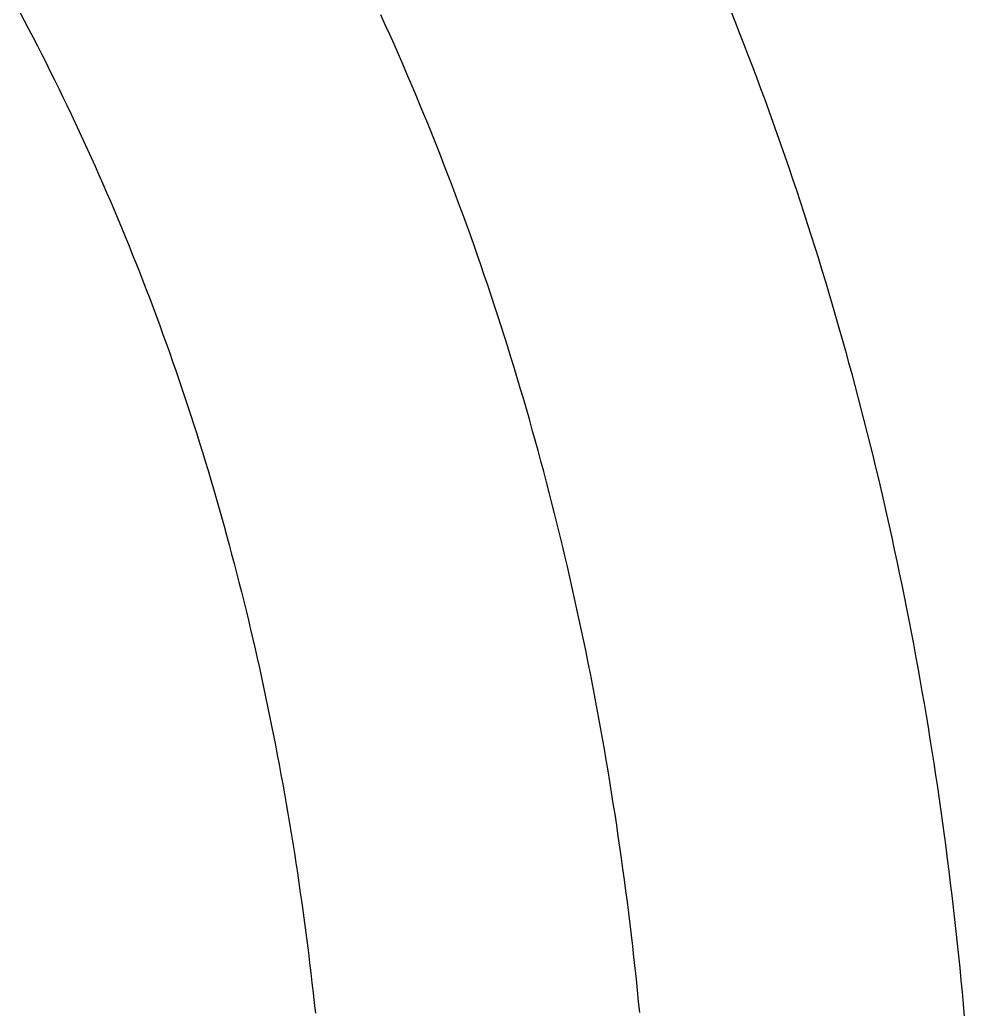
# Model space of a CAD drawing. Extents: x 10 to 206, y -65 to 73.
# Drawn here: x 173.9346 to 174.3178, y -49.6431 to -49.2418 of the extents above; entities that cross this region are included whole.
import ezdxf

# ---------------------------------------------------------------- set-up
doc = ezdxf.new("R2010")
doc.units = 0
doc.header["$LTSCALE"] = 0.5
doc.layers.add('LOGO', color=7, linetype='Continuous')

msp = doc.modelspace()

# ---------------------------------------------------------------- linework, layer by layer
at = {"layer": 'LOGO'}
for points in [[(173.93460564, -49.23868282), (173.93641261, -49.24210043), (173.93820673, -49.24552496), (173.93998798, -49.24895638), (173.94175632, -49.25239462), (173.94351174, -49.25583966), (173.94525421, -49.25929144), (173.9469837, -49.26274992), (173.9487002, -49.26621505), (173.95040367, -49.26968679), (173.95209408, -49.2731651), (173.95377142, -49.27664992), (173.95543567, -49.28014121), (173.95708678, -49.28363893), (173.95872475, -49.28714303), (173.96034954, -49.29065347), (173.96196112, -49.2941702), (173.96355949, -49.29769317), (173.9651446, -49.30122234), (173.96671643, -49.30475767), (173.96827497, -49.30829911), (173.96982017, -49.31184661), (173.97135203, -49.31540014), (173.97287051, -49.31895963), (173.97437559, -49.32252505), (173.97586724, -49.32609636), (173.97734544, -49.32967351), (173.97881016, -49.33325644), (173.98026139, -49.33684513), (173.98169908, -49.34043951), (173.98312323, -49.34403955), (173.98453379, -49.34764521), (173.98593076, -49.35125643), (173.9873141, -49.35487317), (173.98868378, -49.35849538), (173.99003979, -49.36212303), (173.9913821, -49.36575605), (173.99271068, -49.36939442), (173.99402551, -49.37303809), (173.99532656, -49.376687), (173.99661381, -49.38034111), (173.99788723, -49.38400039), (173.99914679, -49.38766477), (174.00039248, -49.39133422), (174.00162427, -49.3950087), (174.00284213, -49.39868815), (174.00404604, -49.40237253), (174.00523597, -49.4060618), (174.0064119, -49.40975591), (174.0075742, -49.41345565), (174.00872422, -49.41716374), (174.00986206, -49.42088034), (174.01098772, -49.42460538), (174.01210119, -49.4283388), (174.01320248, -49.43208053), (174.01429159, -49.43583052), (174.0153685, -49.43958869), (174.01643323, -49.44335498), (174.01748576, -49.44712933), (174.0185261, -49.45091167), (174.01955424, -49.45470194), (174.02057018, -49.45850008), (174.02157392, -49.46230601), (174.02256546, -49.46611968), (174.0235448, -49.46994102), (174.02451193, -49.47376996), (174.02546685, -49.47760645), (174.02640956, -49.48145041), (174.02734006, -49.48530179), (174.02825835, -49.48916051), (174.02916441, -49.49302652), (174.03005827, -49.49689975), (174.0309399, -49.50078013), (174.03180931, -49.5046676), (174.0326665, -49.5085621), (174.03351146, -49.51246356), (174.03434419, -49.51637192), (174.0351647, -49.52028711), (174.03597297, -49.52420907), (174.03676901, -49.52813773), (174.03755281, -49.53207303), (174.03832438, -49.53601491), (174.03908371, -49.5399633), (174.0398308, -49.54391813), (174.04056564, -49.54787934), (174.04128824, -49.55184687), (174.0419986, -49.55582066), (174.0426967, -49.55980063), (174.04338255, -49.56378673), (174.04405616, -49.56777888), (174.0447175, -49.57177703), (174.04536659, -49.57578111), (174.04600343, -49.57979106), (174.046628, -49.58380681), (174.04724031, -49.58782829), (174.04784035, -49.59185545), (174.04842813, -49.59588822), (174.04900365, -49.59992653), (174.04956689, -49.60397032), (174.05011786, -49.60801952), (174.05065655, -49.61207408), (174.05118297, -49.61613392), (174.05169712, -49.62019898), (174.05219898, -49.6242692), (174.05268856, -49.62834452), (174.05316586, -49.63242486), (174.05363087, -49.63651016), (174.0540836, -49.64060036), (174.05452403, -49.6446954)], [(174.18613832, -49.64445596), (174.18569716, -49.63995291), (174.1852425, -49.63545394), (174.18477431, -49.63095906), (174.18429259, -49.62646833), (174.18379731, -49.62198179), (174.18328846, -49.61749947), (174.18276603, -49.61302141), (174.18222998, -49.60854766), (174.18168031, -49.60407824), (174.181117, -49.59961321), (174.18054003, -49.5951526), (174.17994939, -49.59069645), (174.17934505, -49.58624479), (174.178727, -49.58179768), (174.17809522, -49.57735514), (174.17744969, -49.57291722), (174.1767904, -49.56848396), (174.17611733, -49.5640554), (174.17543046, -49.55963157), (174.17472978, -49.55521251), (174.17401526, -49.55079827), (174.1732869, -49.54638889), (174.17254466, -49.54198439), (174.17178854, -49.53758483), (174.17101852, -49.53319025), (174.17023457, -49.52880067), (174.16943669, -49.52441614), (174.16862486, -49.52003671), (174.16779905, -49.5156624), (174.16695925, -49.51129327), (174.16610545, -49.50692934), (174.16523762, -49.50257066), (174.16435575, -49.49821727), (174.16345982, -49.4938692), (174.16254981, -49.4895265), (174.16162571, -49.48518921), (174.1606875, -49.48085736), (174.15973516, -49.476531), (174.15876867, -49.47221016), (174.15778802, -49.46789488), (174.15679318, -49.4635852), (174.15578415, -49.45928117), (174.15476091, -49.45498282), (174.15372343, -49.45069019), (174.1526717, -49.44640332), (174.1516057, -49.44212224), (174.15052541, -49.43784701), (174.14943082, -49.43357766), (174.14832191, -49.42931422), (174.14719867, -49.42505674), (174.14606107, -49.42080526), (174.14490909, -49.41655981), (174.14374273, -49.41232044), (174.14256196, -49.40808719), (174.14136676, -49.40386009), (174.14015712, -49.39963918), (174.13893303, -49.3954245), (174.13769445, -49.3912161), (174.13644138, -49.38701401), (174.1351738, -49.38281827), (174.13389169, -49.37862892), (174.13259501, -49.37444598), (174.13128291, -49.3702689), (174.12995501, -49.36609743), (174.12861135, -49.36193163), (174.12725196, -49.35777153), (174.12587685, -49.35361719), (174.12448605, -49.34946866), (174.1230796, -49.34532597), (174.12165752, -49.34118918), (174.12021983, -49.33705833), (174.11876657, -49.33293347), (174.11729776, -49.32881465), (174.11581342, -49.3247019), (174.11431359, -49.32059528), (174.11279829, -49.31649484), (174.11126755, -49.31240061), (174.10972139, -49.30831265), (174.10815985, -49.30423101), (174.10658294, -49.30015572), (174.1049907, -49.29608684), (174.10338316, -49.29202441), (174.10176033, -49.28796848), (174.10012225, -49.28391909), (174.09846895, -49.27987629), (174.09680044, -49.27584013), (174.09511677, -49.27181065), (174.09341794, -49.26778791), (174.091704, -49.26377194), (174.08997497, -49.25976279), (174.08823088, -49.25576051), (174.08647175, -49.25176515), (174.0846976, -49.24777675), (174.08290848, -49.24379535), (174.08110439, -49.23982101)], [(174.22293235, -49.2378984), (174.22473376, -49.24241284), (174.22651795, -49.24693398), (174.22828494, -49.25146177), (174.23003476, -49.25599617), (174.23176744, -49.26053714), (174.23348301, -49.26508463), (174.23518149, -49.2696386), (174.23686292, -49.274199), (174.23852732, -49.27876579), (174.24017473, -49.28333892), (174.24180516, -49.28791835), (174.24341866, -49.29250404), (174.24501524, -49.29709593), (174.24659493, -49.30169399), (174.24815777, -49.30629816), (174.24970379, -49.31090842), (174.251233, -49.3155247), (174.25274545, -49.32014697), (174.25424115, -49.32477518), (174.25572013, -49.32940928), (174.25718244, -49.33404924), (174.25862808, -49.33869501), (174.2600571, -49.34334653), (174.26146951, -49.34800378), (174.26286536, -49.3526667), (174.26424466, -49.35733524), (174.26560744, -49.36200938), (174.26695374, -49.36668905), (174.26828359, -49.37137421), (174.269597, -49.37606482), (174.27089401, -49.38076084), (174.27217465, -49.38546222), (174.27343894, -49.39016892), (174.27468692, -49.39488089), (174.27591861, -49.39959808), (174.27713404, -49.40432046), (174.27833324, -49.40904797), (174.27951624, -49.41378058), (174.28068307, -49.41851823), (174.28183375, -49.42326089), (174.28296831, -49.42800851), (174.28408678, -49.43276104), (174.2851892, -49.43751843), (174.28627558, -49.44228066), (174.28734596, -49.44704766), (174.28840036, -49.4518194), (174.28943882, -49.45659583), (174.29046136, -49.46137691), (174.29146801, -49.46616259), (174.2924588, -49.47095282), (174.29343376, -49.47574757), (174.29439291, -49.48054678), (174.29533629, -49.48535042), (174.29626392, -49.49015843), (174.29717583, -49.49497078), (174.29807205, -49.49978742), (174.29895261, -49.5046083), (174.29981753, -49.50943338), (174.30066685, -49.51426261), (174.3015006, -49.51909596), (174.30231879, -49.52393337), (174.30312146, -49.5287748), (174.30390865, -49.53362021), (174.30468037, -49.53846955), (174.30543665, -49.54332277), (174.30617753, -49.54817984), (174.30690303, -49.55304071), (174.30761318, -49.55790533), (174.30830801, -49.56277365), (174.30898755, -49.56764564), (174.30965182, -49.57252125), (174.31030086, -49.57740044), (174.31093469, -49.58228315), (174.31155334, -49.58716935), (174.31215685, -49.59205899), (174.31274523, -49.59695202), (174.31331851, -49.60184841), (174.31387673, -49.6067481), (174.31441992, -49.61165105), (174.31494809, -49.61655722), (174.31546129, -49.62146657), (174.31595953, -49.62637904), (174.31644285, -49.63129459), (174.31691128, -49.63621318), (174.31736484, -49.64113477), (174.31780356, -49.6460593)]]:
    msp.add_lwpolyline(points, dxfattribs=at)

doc.saveas('drawing.dxf')
